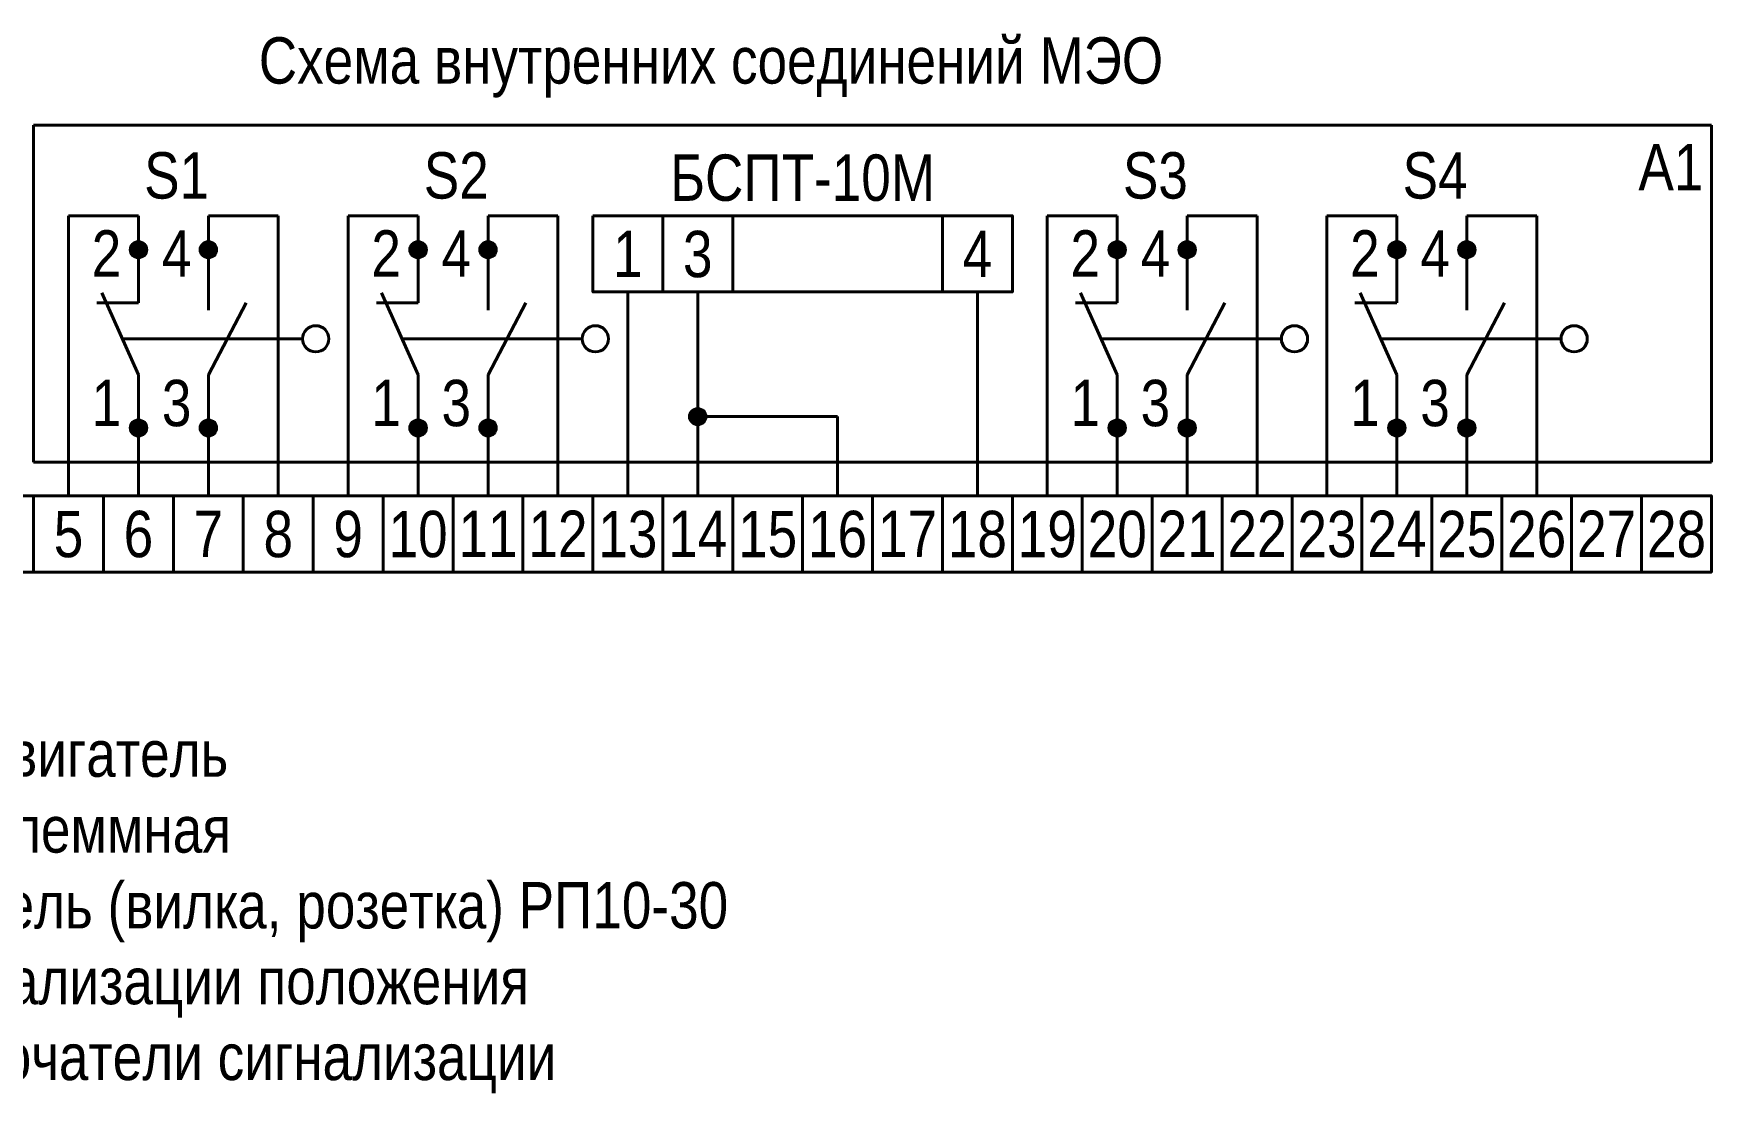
# Model space of a CAD drawing. Header units: millimetres. Extents: x -4644 to -4261, y -11677 to -11424.
# Drawn here: x -4402.2 to -4261.6, y -11513.7 to -11424.9 of the extents above; entities that cross this region are included whole.
import ezdxf

# ---------------------------------------------------------------- set-up
doc = ezdxf.new("R2010")
doc.units = ezdxf.units.MM
doc.header["$MEASUREMENT"] = 0
doc.linetypes.add('Штриховая', pattern=[2000, 1000, -1000])
doc.layers.add('info', color=7, linetype='Continuous')
doc.layers.add('info_Ном._пера__1', color=7, linetype='Continuous', lineweight=15)
doc.layers.add('info_Ном._пера__21', color=7, linetype='Continuous', lineweight=40)
doc.styles.add('СГЕНЕРИР_СТИЛЬ_1', font='ARIALN.TTF')

# ---------------------------------------------------------------- blocks, each defined once
blk = doc.blocks.new('Линия_15', base_point=(-4364.11, -11440.12))
at = {"layer": 'info', "linetype": 'Continuous', "lineweight": 0, "true_color": 0x000000}
blk.add_hatch(color=18, dxfattribs=at).paths.add_polyline_path([(-4364.86, -11442.97), (-4364.8, -11443.25), (-4364.64, -11443.5), (-4364.4, -11443.66), (-4364.11, -11443.72), (-4363.83, -11443.66), (-4363.58, -11443.5), (-4363.42, -11443.25), (-4363.36, -11442.97), (-4363.42, -11442.68), (-4363.58, -11442.44), (-4363.83, -11442.27), (-4364.11, -11442.22), (-4364.4, -11442.27), (-4364.64, -11442.44), (-4364.8, -11442.68)])
at = {"layer": 'info_Ном._пера__1', "color": 7, "linetype": 'Continuous', "lineweight": 15}
blk.add_circle((-4364.11, -11442.97), 0.75, dxfattribs=at)
at = {"layer": 'info_Ном._пера__21', "color": 7, "linetype": 'Continuous', "lineweight": 40}
blk.add_line((-4364.11, -11440.12), (-4364.11, -11442.22), dxfattribs=at)
blk = doc.blocks.new('Линия_16', base_point=(-4364.11, -11463.59))
at = {"layer": 'info', "linetype": 'Continuous', "lineweight": 0, "true_color": 0x000000}
blk.add_hatch(color=18, dxfattribs=at).paths.add_polyline_path([(-4364.86, -11457.91), (-4364.8, -11458.2), (-4364.64, -11458.44), (-4364.4, -11458.6), (-4364.11, -11458.66), (-4363.83, -11458.6), (-4363.58, -11458.44), (-4363.42, -11458.2), (-4363.36, -11457.91), (-4363.42, -11457.62), (-4363.58, -11457.38), (-4363.83, -11457.22), (-4364.11, -11457.16), (-4364.4, -11457.22), (-4364.64, -11457.38), (-4364.8, -11457.62)])
at = {"layer": 'info_Ном._пера__1', "color": 7, "linetype": 'Continuous', "lineweight": 15}
blk.add_circle((-4364.11, -11457.91), 0.75, dxfattribs=at)
at = {"layer": 'info_Ном._пера__21', "color": 7, "linetype": 'Continuous', "lineweight": 40}
blk.add_line((-4364.11, -11463.59), (-4364.11, -11458.66), dxfattribs=at)
blk = doc.blocks.new('Линия_17', base_point=(-4369.97, -11440.12))
at = {"layer": 'info', "linetype": 'Continuous', "lineweight": 0, "true_color": 0x000000}
blk.add_hatch(color=18, dxfattribs=at).paths.add_polyline_path([(-4370.72, -11442.97), (-4370.66, -11443.25), (-4370.5, -11443.5), (-4370.26, -11443.66), (-4369.97, -11443.72), (-4369.68, -11443.66), (-4369.44, -11443.5), (-4369.28, -11443.25), (-4369.22, -11442.97), (-4369.28, -11442.68), (-4369.44, -11442.44), (-4369.68, -11442.27), (-4369.97, -11442.22), (-4370.26, -11442.27), (-4370.5, -11442.44), (-4370.66, -11442.68)])
at = {"layer": 'info_Ном._пера__1', "color": 7, "linetype": 'Continuous', "lineweight": 15}
blk.add_circle((-4369.97, -11442.97), 0.75, dxfattribs=at)
at = {"layer": 'info_Ном._пера__21', "color": 7, "linetype": 'Continuous', "lineweight": 40}
blk.add_line((-4369.97, -11440.12), (-4369.97, -11442.22), dxfattribs=at)
blk = doc.blocks.new('Линия_18', base_point=(-4369.97, -11463.59))
at = {"layer": 'info', "linetype": 'Continuous', "lineweight": 0, "true_color": 0x000000}
blk.add_hatch(color=18, dxfattribs=at).paths.add_polyline_path([(-4370.72, -11457.91), (-4370.66, -11458.2), (-4370.5, -11458.44), (-4370.26, -11458.6), (-4369.97, -11458.66), (-4369.68, -11458.6), (-4369.44, -11458.44), (-4369.28, -11458.2), (-4369.22, -11457.91), (-4369.28, -11457.62), (-4369.44, -11457.38), (-4369.68, -11457.22), (-4369.97, -11457.16), (-4370.26, -11457.22), (-4370.5, -11457.38), (-4370.66, -11457.62)])
at = {"layer": 'info_Ном._пера__1', "color": 7, "linetype": 'Continuous', "lineweight": 15}
blk.add_circle((-4369.97, -11457.91), 0.75, dxfattribs=at)
at = {"layer": 'info_Ном._пера__21', "color": 7, "linetype": 'Continuous', "lineweight": 40}
blk.add_line((-4369.97, -11463.59), (-4369.97, -11458.66), dxfattribs=at)
blk = doc.blocks.new('Линия_19', base_point=(-4387.55, -11440.12))
at = {"layer": 'info', "linetype": 'Continuous', "lineweight": 0, "true_color": 0x000000}
blk.add_hatch(color=18, dxfattribs=at).paths.add_polyline_path([(-4388.3, -11442.97), (-4388.24, -11443.25), (-4388.08, -11443.5), (-4387.84, -11443.66), (-4387.55, -11443.72), (-4387.26, -11443.66), (-4387.02, -11443.5), (-4386.86, -11443.25), (-4386.8, -11442.97), (-4386.86, -11442.68), (-4387.02, -11442.44), (-4387.26, -11442.27), (-4387.55, -11442.22), (-4387.84, -11442.27), (-4388.08, -11442.44), (-4388.24, -11442.68)])
at = {"layer": 'info_Ном._пера__1', "color": 7, "linetype": 'Continuous', "lineweight": 15}
blk.add_circle((-4387.55, -11442.97), 0.75, dxfattribs=at)
at = {"layer": 'info_Ном._пера__21', "color": 7, "linetype": 'Continuous', "lineweight": 40}
blk.add_line((-4387.55, -11440.12), (-4387.55, -11442.22), dxfattribs=at)
blk = doc.blocks.new('Линия_20', base_point=(-4387.55, -11463.59))
at = {"layer": 'info', "linetype": 'Continuous', "lineweight": 0, "true_color": 0x000000}
blk.add_hatch(color=18, dxfattribs=at).paths.add_polyline_path([(-4388.3, -11457.91), (-4388.24, -11458.2), (-4388.08, -11458.44), (-4387.84, -11458.6), (-4387.55, -11458.66), (-4387.26, -11458.6), (-4387.02, -11458.44), (-4386.86, -11458.2), (-4386.8, -11457.91), (-4386.86, -11457.62), (-4387.02, -11457.38), (-4387.26, -11457.22), (-4387.55, -11457.16), (-4387.84, -11457.22), (-4388.08, -11457.38), (-4388.24, -11457.62)])
at = {"layer": 'info_Ном._пера__1', "color": 7, "linetype": 'Continuous', "lineweight": 15}
blk.add_circle((-4387.55, -11457.91), 0.75, dxfattribs=at)
at = {"layer": 'info_Ном._пера__21', "color": 7, "linetype": 'Continuous', "lineweight": 40}
blk.add_line((-4387.55, -11463.59), (-4387.55, -11458.66), dxfattribs=at)
blk = doc.blocks.new('Линия_21', base_point=(-4393.41, -11440.12))
at = {"layer": 'info', "linetype": 'Continuous', "lineweight": 0, "true_color": 0x000000}
blk.add_hatch(color=18, dxfattribs=at).paths.add_polyline_path([(-4394.16, -11442.97), (-4394.1, -11443.25), (-4393.94, -11443.5), (-4393.7, -11443.66), (-4393.41, -11443.72), (-4393.12, -11443.66), (-4392.88, -11443.5), (-4392.72, -11443.25), (-4392.66, -11442.97), (-4392.72, -11442.68), (-4392.88, -11442.44), (-4393.12, -11442.27), (-4393.41, -11442.22), (-4393.7, -11442.27), (-4393.94, -11442.44), (-4394.1, -11442.68)])
at = {"layer": 'info_Ном._пера__1', "color": 7, "linetype": 'Continuous', "lineweight": 15}
blk.add_circle((-4393.41, -11442.97), 0.75, dxfattribs=at)
at = {"layer": 'info_Ном._пера__21', "color": 7, "linetype": 'Continuous', "lineweight": 40}
blk.add_line((-4393.41, -11440.12), (-4393.41, -11442.22), dxfattribs=at)
blk = doc.blocks.new('Линия_22', base_point=(-4393.41, -11463.59))
at = {"layer": 'info', "linetype": 'Continuous', "lineweight": 0, "true_color": 0x000000}
blk.add_hatch(color=18, dxfattribs=at).paths.add_polyline_path([(-4394.16, -11457.91), (-4394.1, -11458.2), (-4393.94, -11458.44), (-4393.7, -11458.6), (-4393.41, -11458.66), (-4393.12, -11458.6), (-4392.88, -11458.44), (-4392.72, -11458.2), (-4392.66, -11457.91), (-4392.72, -11457.62), (-4392.88, -11457.38), (-4393.12, -11457.22), (-4393.41, -11457.16), (-4393.7, -11457.22), (-4393.94, -11457.38), (-4394.1, -11457.62)])
at = {"layer": 'info_Ном._пера__1', "color": 7, "linetype": 'Continuous', "lineweight": 15}
blk.add_circle((-4393.41, -11457.91), 0.75, dxfattribs=at)
at = {"layer": 'info_Ном._пера__21', "color": 7, "linetype": 'Continuous', "lineweight": 40}
blk.add_line((-4393.41, -11463.59), (-4393.41, -11458.66), dxfattribs=at)
blk = doc.blocks.new('Линия_23', base_point=(-4305.51, -11440.12))
at = {"layer": 'info', "linetype": 'Continuous', "lineweight": 0, "true_color": 0x000000}
blk.add_hatch(color=18, dxfattribs=at).paths.add_polyline_path([(-4306.26, -11442.97), (-4306.21, -11443.25), (-4306.04, -11443.5), (-4305.8, -11443.66), (-4305.51, -11443.72), (-4305.23, -11443.66), (-4304.98, -11443.5), (-4304.82, -11443.25), (-4304.76, -11442.97), (-4304.82, -11442.68), (-4304.98, -11442.44), (-4305.23, -11442.27), (-4305.51, -11442.22), (-4305.8, -11442.27), (-4306.04, -11442.44), (-4306.21, -11442.68)])
at = {"layer": 'info_Ном._пера__1', "color": 7, "linetype": 'Continuous', "lineweight": 15}
blk.add_circle((-4305.51, -11442.97), 0.75, dxfattribs=at)
at = {"layer": 'info_Ном._пера__21', "color": 7, "linetype": 'Continuous', "lineweight": 40}
blk.add_line((-4305.51, -11440.12), (-4305.51, -11442.22), dxfattribs=at)
blk = doc.blocks.new('Линия_24', base_point=(-4305.51, -11463.59))
at = {"layer": 'info', "linetype": 'Continuous', "lineweight": 0, "true_color": 0x000000}
blk.add_hatch(color=18, dxfattribs=at).paths.add_polyline_path([(-4306.26, -11457.91), (-4306.21, -11458.2), (-4306.04, -11458.44), (-4305.8, -11458.6), (-4305.51, -11458.66), (-4305.23, -11458.6), (-4304.98, -11458.44), (-4304.82, -11458.2), (-4304.76, -11457.91), (-4304.82, -11457.62), (-4304.98, -11457.38), (-4305.23, -11457.22), (-4305.51, -11457.16), (-4305.8, -11457.22), (-4306.04, -11457.38), (-4306.21, -11457.62)])
at = {"layer": 'info_Ном._пера__1', "color": 7, "linetype": 'Continuous', "lineweight": 15}
blk.add_circle((-4305.51, -11457.91), 0.75, dxfattribs=at)
at = {"layer": 'info_Ном._пера__21', "color": 7, "linetype": 'Continuous', "lineweight": 40}
blk.add_line((-4305.51, -11463.59), (-4305.51, -11458.66), dxfattribs=at)
blk = doc.blocks.new('Линия_25', base_point=(-4311.37, -11440.12))
at = {"layer": 'info', "linetype": 'Continuous', "lineweight": 0, "true_color": 0x000000}
blk.add_hatch(color=18, dxfattribs=at).paths.add_polyline_path([(-4312.12, -11442.97), (-4312.07, -11443.25), (-4311.9, -11443.5), (-4311.66, -11443.66), (-4311.37, -11443.72), (-4311.09, -11443.66), (-4310.84, -11443.5), (-4310.68, -11443.25), (-4310.62, -11442.97), (-4310.68, -11442.68), (-4310.84, -11442.44), (-4311.09, -11442.27), (-4311.37, -11442.22), (-4311.66, -11442.27), (-4311.9, -11442.44), (-4312.07, -11442.68)])
at = {"layer": 'info_Ном._пера__1', "color": 7, "linetype": 'Continuous', "lineweight": 15}
blk.add_circle((-4311.37, -11442.97), 0.75, dxfattribs=at)
at = {"layer": 'info_Ном._пера__21', "color": 7, "linetype": 'Continuous', "lineweight": 40}
blk.add_line((-4311.37, -11440.12), (-4311.37, -11442.22), dxfattribs=at)
blk = doc.blocks.new('Линия_26', base_point=(-4311.37, -11463.59))
at = {"layer": 'info', "linetype": 'Continuous', "lineweight": 0, "true_color": 0x000000}
blk.add_hatch(color=18, dxfattribs=at).paths.add_polyline_path([(-4312.12, -11457.91), (-4312.07, -11458.2), (-4311.9, -11458.44), (-4311.66, -11458.6), (-4311.37, -11458.66), (-4311.09, -11458.6), (-4310.84, -11458.44), (-4310.68, -11458.2), (-4310.62, -11457.91), (-4310.68, -11457.62), (-4310.84, -11457.38), (-4311.09, -11457.22), (-4311.37, -11457.16), (-4311.66, -11457.22), (-4311.9, -11457.38), (-4312.07, -11457.62)])
at = {"layer": 'info_Ном._пера__1', "color": 7, "linetype": 'Continuous', "lineweight": 15}
blk.add_circle((-4311.37, -11457.91), 0.75, dxfattribs=at)
at = {"layer": 'info_Ном._пера__21', "color": 7, "linetype": 'Continuous', "lineweight": 40}
blk.add_line((-4311.37, -11463.59), (-4311.37, -11458.66), dxfattribs=at)
blk = doc.blocks.new('Линия_27', base_point=(-4282.07, -11440.12))
at = {"layer": 'info', "linetype": 'Continuous', "lineweight": 0, "true_color": 0x000000}
blk.add_hatch(color=18, dxfattribs=at).paths.add_polyline_path([(-4282.82, -11442.97), (-4282.77, -11443.25), (-4282.6, -11443.5), (-4282.36, -11443.66), (-4282.07, -11443.72), (-4281.79, -11443.66), (-4281.54, -11443.5), (-4281.38, -11443.25), (-4281.32, -11442.97), (-4281.38, -11442.68), (-4281.54, -11442.44), (-4281.79, -11442.27), (-4282.07, -11442.22), (-4282.36, -11442.27), (-4282.6, -11442.44), (-4282.77, -11442.68)])
at = {"layer": 'info_Ном._пера__1', "color": 7, "linetype": 'Continuous', "lineweight": 15}
blk.add_circle((-4282.07, -11442.97), 0.75, dxfattribs=at)
at = {"layer": 'info_Ном._пера__21', "color": 7, "linetype": 'Continuous', "lineweight": 40}
blk.add_line((-4282.07, -11440.12), (-4282.07, -11442.22), dxfattribs=at)
blk = doc.blocks.new('Линия_28', base_point=(-4282.07, -11463.59))
at = {"layer": 'info', "linetype": 'Continuous', "lineweight": 0, "true_color": 0x000000}
blk.add_hatch(color=18, dxfattribs=at).paths.add_polyline_path([(-4282.82, -11457.91), (-4282.77, -11458.2), (-4282.6, -11458.44), (-4282.36, -11458.6), (-4282.07, -11458.66), (-4281.79, -11458.6), (-4281.54, -11458.44), (-4281.38, -11458.2), (-4281.32, -11457.91), (-4281.38, -11457.62), (-4281.54, -11457.38), (-4281.79, -11457.22), (-4282.07, -11457.16), (-4282.36, -11457.22), (-4282.6, -11457.38), (-4282.77, -11457.62)])
at = {"layer": 'info_Ном._пера__1', "color": 7, "linetype": 'Continuous', "lineweight": 15}
blk.add_circle((-4282.07, -11457.91), 0.75, dxfattribs=at)
at = {"layer": 'info_Ном._пера__21', "color": 7, "linetype": 'Continuous', "lineweight": 40}
blk.add_line((-4282.07, -11463.59), (-4282.07, -11458.66), dxfattribs=at)
blk = doc.blocks.new('Линия_29', base_point=(-4287.93, -11440.12))
at = {"layer": 'info', "linetype": 'Continuous', "lineweight": 0, "true_color": 0x000000}
blk.add_hatch(color=18, dxfattribs=at).paths.add_polyline_path([(-4288.68, -11442.97), (-4288.63, -11443.25), (-4288.46, -11443.5), (-4288.22, -11443.66), (-4287.93, -11443.72), (-4287.65, -11443.66), (-4287.4, -11443.5), (-4287.24, -11443.25), (-4287.18, -11442.97), (-4287.24, -11442.68), (-4287.4, -11442.44), (-4287.65, -11442.27), (-4287.93, -11442.22), (-4288.22, -11442.27), (-4288.46, -11442.44), (-4288.63, -11442.68)])
at = {"layer": 'info_Ном._пера__1', "color": 7, "linetype": 'Continuous', "lineweight": 15}
blk.add_circle((-4287.93, -11442.97), 0.75, dxfattribs=at)
at = {"layer": 'info_Ном._пера__21', "color": 7, "linetype": 'Continuous', "lineweight": 40}
blk.add_line((-4287.93, -11440.12), (-4287.93, -11442.22), dxfattribs=at)
blk = doc.blocks.new('Линия_30', base_point=(-4287.93, -11463.59))
at = {"layer": 'info', "linetype": 'Continuous', "lineweight": 0, "true_color": 0x000000}
blk.add_hatch(color=18, dxfattribs=at).paths.add_polyline_path([(-4288.68, -11457.91), (-4288.63, -11458.2), (-4288.46, -11458.44), (-4288.22, -11458.6), (-4287.93, -11458.66), (-4287.65, -11458.6), (-4287.4, -11458.44), (-4287.24, -11458.2), (-4287.18, -11457.91), (-4287.24, -11457.62), (-4287.4, -11457.38), (-4287.65, -11457.22), (-4287.93, -11457.16), (-4288.22, -11457.22), (-4288.46, -11457.38), (-4288.63, -11457.62)])
at = {"layer": 'info_Ном._пера__1', "color": 7, "linetype": 'Continuous', "lineweight": 15}
blk.add_circle((-4287.93, -11457.91), 0.75, dxfattribs=at)
at = {"layer": 'info_Ном._пера__21', "color": 7, "linetype": 'Continuous', "lineweight": 40}
blk.add_line((-4287.93, -11463.59), (-4287.93, -11458.66), dxfattribs=at)
blk = doc.blocks.new('Линия_31', base_point=(-4334.81, -11456.96))
at = {"layer": 'info', "linetype": 'Continuous', "lineweight": 0, "true_color": 0x000000}
blk.add_hatch(color=18, dxfattribs=at).paths.add_polyline_path([(-4347.28, -11456.96), (-4347.23, -11457.25), (-4347.06, -11457.49), (-4346.82, -11457.65), (-4346.53, -11457.71), (-4346.25, -11457.65), (-4346, -11457.49), (-4345.84, -11457.25), (-4345.78, -11456.96), (-4345.84, -11456.67), (-4346, -11456.43), (-4346.25, -11456.27), (-4346.53, -11456.21), (-4346.82, -11456.27), (-4347.06, -11456.43), (-4347.23, -11456.67)])
at = {"layer": 'info_Ном._пера__1', "color": 7, "linetype": 'Continuous', "lineweight": 15}
blk.add_circle((-4346.53, -11456.96), 0.75, dxfattribs=at)
at = {"layer": 'info_Ном._пера__21', "color": 7, "linetype": 'Continuous', "lineweight": 40}
blk.add_line((-4334.81, -11456.96), (-4345.78, -11456.96), dxfattribs=at)

msp = doc.modelspace()

# ---------------------------------------------------------------- linework, layer by layer
at = {"layer": 'info_Ном._пера__21', "color": 7, "linetype": 'Continuous', "lineweight": 40}
for p, q in [((-4402.2, -11460.79), (-4402.2, -11432.53)), ((-4402.2, -11432.53), (-4261.56, -11432.53)), ((-4261.56, -11432.53), (-4261.56, -11460.79)), ((-4399.27, -11463.59), (-4399.27, -11440.12)), ((-4399.27, -11440.12), (-4393.41, -11440.12)), ((-4381.69, -11440.12), (-4387.55, -11440.12)), ((-4381.69, -11463.59), (-4381.69, -11440.12)), ((-4375.83, -11463.59), (-4375.83, -11440.12)), ((-4375.83, -11440.12), (-4369.97, -11440.12)), ((-4358.25, -11440.12), (-4364.11, -11440.12)), ((-4358.25, -11463.59), (-4358.25, -11440.12)), ((-4355.32, -11440.12), (-4320.16, -11440.12)), ((-4355.32, -11446.51), (-4355.32, -11440.12)), ((-4320.16, -11440.12), (-4320.16, -11446.51)), ((-4317.23, -11463.59), (-4317.23, -11440.12)), ((-4317.23, -11440.12), (-4311.37, -11440.12)), ((-4299.65, -11440.12), (-4305.51, -11440.12)), ((-4299.65, -11463.59), (-4299.65, -11440.12)), ((-4293.79, -11463.59), (-4293.79, -11440.12)), ((-4293.79, -11440.12), (-4287.93, -11440.12)), ((-4276.21, -11440.12), (-4282.07, -11440.12)), ((-4276.21, -11463.59), (-4276.21, -11440.12)), ((-4393.41, -11442.97), (-4393.41, -11447.42)), ((-4387.55, -11442.97), (-4387.55, -11448.04)), ((-4369.97, -11442.97), (-4369.97, -11447.42)), ((-4364.11, -11442.97), (-4364.11, -11448.04)), ((-4311.37, -11442.97), (-4311.37, -11447.42)), ((-4305.51, -11442.97), (-4305.51, -11448.04)), ((-4287.93, -11442.97), (-4287.93, -11447.42)), ((-4282.07, -11442.97), (-4282.07, -11448.04)), ((-4320.16, -11446.51), (-4355.32, -11446.51)), ((-4352.39, -11463.59), (-4352.39, -11446.51)), ((-4346.53, -11463.59), (-4346.53, -11446.51)), ((-4323.09, -11463.59), (-4323.09, -11446.51)), ((-4393.41, -11447.42), (-4396.91, -11447.42)), ((-4393.41, -11453.47), (-4396.49, -11446.58)), ((-4387.55, -11453.47), (-4384.39, -11447.42)), ((-4369.97, -11447.42), (-4373.47, -11447.42)), ((-4369.97, -11453.47), (-4373.05, -11446.58)), ((-4364.11, -11453.47), (-4360.95, -11447.42)), ((-4311.37, -11447.42), (-4314.88, -11447.42)), ((-4311.37, -11453.47), (-4314.45, -11446.58)), ((-4305.51, -11453.47), (-4302.36, -11447.42)), ((-4287.93, -11447.42), (-4291.44, -11447.42)), ((-4287.93, -11453.47), (-4291.01, -11446.58)), ((-4282.07, -11453.47), (-4278.92, -11447.42)), ((-4393.41, -11457.91), (-4393.41, -11453.47)), ((-4387.55, -11457.91), (-4387.55, -11453.47)), ((-4369.97, -11457.91), (-4369.97, -11453.47)), ((-4364.11, -11457.91), (-4364.11, -11453.47)), ((-4311.37, -11457.91), (-4311.37, -11453.47)), ((-4305.51, -11457.91), (-4305.51, -11453.47)), ((-4287.93, -11457.91), (-4287.93, -11453.47)), ((-4282.07, -11457.91), (-4282.07, -11453.47)), ((-4334.81, -11463.59), (-4334.81, -11456.96)), ((-4261.56, -11460.79), (-4402.2, -11460.79)), ((-4433.26, -11463.59), (-4261.56, -11463.59)), ((-4261.56, -11463.59), (-4261.56, -11469.99)), ((-4261.56, -11469.99), (-4433.26, -11469.99))]:
    msp.add_line(p, q, dxfattribs=at)
at = {"layer": 'info_Ном._пера__21', "color": 7, "linetype": 'Штриховая', "lineweight": 40}
for p, q in [((-4394.76, -11450.44), (-4379.66, -11450.44)), ((-4371.32, -11450.44), (-4356.22, -11450.44)), ((-4312.72, -11450.44), (-4297.62, -11450.44)), ((-4289.28, -11450.44), (-4274.18, -11450.44))]:
    msp.add_line(p, q, dxfattribs=at)
at = {"layer": 'info_Ном._пера__21', "color": 7, "linetype": 'Continuous', "lineweight": 40, "flags": 128}
for points in [[(-4355.32, -11440.12), (-4349.46, -11440.12), (-4349.46, -11446.51), (-4355.32, -11446.51)], [(-4349.46, -11440.12), (-4343.6, -11440.12), (-4343.6, -11446.51), (-4349.46, -11446.51)], [(-4326.02, -11440.12), (-4320.16, -11440.12), (-4320.16, -11446.51), (-4326.02, -11446.51)], [(-4411.04, -11463.59), (-4402.2, -11463.59), (-4402.2, -11469.99), (-4411.04, -11469.99)], [(-4402.2, -11463.59), (-4396.34, -11463.59), (-4396.34, -11469.99), (-4402.2, -11469.99)], [(-4396.34, -11463.59), (-4390.48, -11463.59), (-4390.48, -11469.99), (-4396.34, -11469.99)], [(-4390.48, -11463.59), (-4384.62, -11463.59), (-4384.62, -11469.99), (-4390.48, -11469.99)], [(-4384.62, -11463.59), (-4378.76, -11463.59), (-4378.76, -11469.99), (-4384.62, -11469.99)], [(-4378.76, -11463.59), (-4372.9, -11463.59), (-4372.9, -11469.99), (-4378.76, -11469.99)], [(-4372.9, -11463.59), (-4367.04, -11463.59), (-4367.04, -11469.99), (-4372.9, -11469.99)], [(-4367.04, -11463.59), (-4361.18, -11463.59), (-4361.18, -11469.99), (-4367.04, -11469.99)], [(-4361.18, -11463.59), (-4355.32, -11463.59), (-4355.32, -11469.99), (-4361.18, -11469.99)], [(-4355.32, -11463.59), (-4349.46, -11463.59), (-4349.46, -11469.99), (-4355.32, -11469.99)], [(-4349.46, -11463.59), (-4343.6, -11463.59), (-4343.6, -11469.99), (-4349.46, -11469.99)], [(-4343.6, -11463.59), (-4337.74, -11463.59), (-4337.74, -11469.99), (-4343.6, -11469.99)], [(-4337.74, -11463.59), (-4331.88, -11463.59), (-4331.88, -11469.99), (-4337.74, -11469.99)], [(-4331.88, -11463.59), (-4326.02, -11463.59), (-4326.02, -11469.99), (-4331.88, -11469.99)], [(-4326.02, -11463.59), (-4320.16, -11463.59), (-4320.16, -11469.99), (-4326.02, -11469.99)], [(-4320.16, -11463.59), (-4314.3, -11463.59), (-4314.3, -11469.99), (-4320.16, -11469.99)], [(-4314.3, -11463.59), (-4308.44, -11463.59), (-4308.44, -11469.99), (-4314.3, -11469.99)], [(-4308.44, -11463.59), (-4302.58, -11463.59), (-4302.58, -11469.99), (-4308.44, -11469.99)], [(-4302.58, -11463.59), (-4296.72, -11463.59), (-4296.72, -11469.99), (-4302.58, -11469.99)], [(-4296.72, -11463.59), (-4290.86, -11463.59), (-4290.86, -11469.99), (-4296.72, -11469.99)], [(-4290.86, -11463.59), (-4285, -11463.59), (-4285, -11469.99), (-4290.86, -11469.99)], [(-4285, -11463.59), (-4279.14, -11463.59), (-4279.14, -11469.99), (-4285, -11469.99)], [(-4279.14, -11463.59), (-4273.28, -11463.59), (-4273.28, -11469.99), (-4279.14, -11469.99)], [(-4273.28, -11463.59), (-4267.42, -11463.59), (-4267.42, -11469.99), (-4273.28, -11469.99)], [(-4267.42, -11463.59), (-4261.56, -11463.59), (-4261.56, -11469.99), (-4267.42, -11469.99)]]:
    msp.add_lwpolyline(points, close=True, dxfattribs=at)
at = {"layer": 'info_Ном._пера__21', "color": 7, "linetype": 'Continuous', "lineweight": 40}
for centre in [(-4378.55, -11450.44), (-4355.11, -11450.44), (-4296.51, -11450.44), (-4273.07, -11450.44)]:
    msp.add_circle(centre, 1.1, dxfattribs=at)

# ---------------------------------------------------------------- block references
at = {"layer": 'info', "color": 7, "linetype": 'Continuous', "lineweight": 40}
for name, p in [('Линия_21', (-4393.41, -11440.12)), ('Линия_19', (-4387.55, -11440.12)), ('Линия_17', (-4369.97, -11440.12)), ('Линия_15', (-4364.11, -11440.12)), ('Линия_25', (-4311.37, -11440.12)), ('Линия_23', (-4305.51, -11440.12)), ('Линия_29', (-4287.93, -11440.12)), ('Линия_27', (-4282.07, -11440.12)), ('Линия_31', (-4334.81, -11456.96)), ('Линия_22', (-4393.41, -11463.59)), ('Линия_20', (-4387.55, -11463.59)), ('Линия_18', (-4369.97, -11463.59)), ('Линия_16', (-4364.11, -11463.59)), ('Линия_26', (-4311.37, -11463.59)), ('Линия_24', (-4305.51, -11463.59)), ('Линия_30', (-4287.93, -11463.59)), ('Линия_28', (-4282.07, -11463.59))]:
    msp.add_blockref(name, p, dxfattribs=at)

# ---------------------------------------------------------------- texts
at = {"layer": 'info_Ном._пера__1', "color": 7, "linetype": 'Continuous', "lineweight": 15, "char_height": 3.8848, "attachment_point": 8, "style": 'СГЕНЕРИР_СТИЛЬ_1'}
for s, insert in [('\\A1;{\\pqc;\\fArial Narrow|b0|i0|c204|p34;Схема внутренних соединений МЭО}', (-4345.42, -11430.22)), ('\\A1;{\\pqc;\\fArial Narrow|b0|i0|c204|p34;S\\fArial Narrow|b0|i0|c204|p34;1}', (-4390.21, -11438.74)), ('\\A1;{\\pqc;\\fArial Narrow|b0|i0|c204|p34;S2}', (-4366.77, -11438.74)), ('\\A1;{\\pqc;\\fArial Narrow|b0|i0|c204|p34;БСПТ-10М}', (-4337.74, -11438.93)), ('\\A1;{\\pqc;\\fArial Narrow|b0|i0|c204|p34;S\\fArial Narrow|b0|i0|c204|p34;3}', (-4308.17, -11438.74)), ('\\A1;{\\pqc;\\fArial Narrow|b0|i0|c204|p34;S\\fArial Narrow|b0|i0|c204|p34;4}', (-4284.73, -11438.74)), ('\\A1;{\\pqc;\\fArial Narrow|b0|i0|c204|p34;A1}', (-4264.96, -11437.99)), ('\\A1;{\\pqc;\\fArial Narrow|b0|i0|c204|p34;2}', (-4396.09, -11445.23)), ('\\A1;{\\pqc;\\fArial Narrow|b0|i0|c204|p34;4}', (-4390.21, -11445.23)), ('\\A1;{\\pqc;\\fArial Narrow|b0|i0|c204|p34;2}', (-4372.65, -11445.23)), ('\\A1;{\\pqc;\\fArial Narrow|b0|i0|c204|p34;4}', (-4366.77, -11445.23)), ('\\A1;{\\pqc;\\fArial Narrow|b0|i0|c204|p34;1}', (-4352.39, -11445.26)), ('\\A1;{\\pqc;\\fArial Narrow|b0|i0|c204|p34;3}', (-4346.53, -11445.33)), ('\\A1;{\\pqc;\\fArial Narrow|b0|i0|c204|p34;4}', (-4323.09, -11445.26)), ('\\A1;{\\pqc;\\fArial Narrow|b0|i0|c204|p34;2}', (-4314.05, -11445.23)), ('\\A1;{\\pqc;\\fArial Narrow|b0|i0|c204|p34;4}', (-4308.17, -11445.23)), ('\\A1;{\\pqc;\\fArial Narrow|b0|i0|c204|p34;2}', (-4290.61, -11445.23)), ('\\A1;{\\pqc;\\fArial Narrow|b0|i0|c204|p34;4}', (-4284.73, -11445.23)), ('\\A1;{\\pqc;\\fArial Narrow|b0|i0|c204|p34;1}', (-4396.09, -11457.75)), ('\\A1;{\\pqc;\\fArial Narrow|b0|i0|c204|p34;3}', (-4390.21, -11457.82)), ('\\A1;{\\pqc;\\fArial Narrow|b0|i0|c204|p34;1}', (-4372.65, -11457.75)), ('\\A1;{\\pqc;\\fArial Narrow|b0|i0|c204|p34;3}', (-4366.77, -11457.82)), ('\\A1;{\\pqc;\\fArial Narrow|b0|i0|c204|p34;1}', (-4314.05, -11457.75)), ('\\A1;{\\pqc;\\fArial Narrow|b0|i0|c204|p34;3}', (-4308.17, -11457.82)), ('\\A1;{\\pqc;\\fArial Narrow|b0|i0|c204|p34;1}', (-4290.61, -11457.75)), ('\\A1;{\\pqc;\\fArial Narrow|b0|i0|c204|p34;3}', (-4284.73, -11457.82)), ('\\A1;{\\pqc;\\fArial Narrow|b0|i0|c204|p34;5}', (-4399.27, -11468.8)), ('\\A1;{\\pqc;\\fArial Narrow|b0|i0|c204|p34;6}', (-4393.41, -11468.8)), ('\\A1;{\\pqc;\\fArial Narrow|b0|i0|c204|p34;7}', (-4387.55, -11468.73)), ('\\A1;{\\pqc;\\fArial Narrow|b0|i0|c204|p34;8}', (-4381.69, -11468.8)), ('\\A1;{\\pqc;\\fArial Narrow|b0|i0|c204|p34;9}', (-4375.83, -11468.8)), ('\\A1;{\\pqc;\\fArial Narrow|b0|i0|c204|p34;10}', (-4369.97, -11468.8)), ('\\A1;{\\pqc;\\fArial Narrow|b0|i0|c204|p34;1\\fArial Narrow|b0|i0|c204|p34;1}', (-4364.11, -11468.73)), ('\\A1;{\\pqc;\\fArial Narrow|b0|i0|c204|p34;12}', (-4358.25, -11468.73)), ('\\A1;{\\pqc;\\fArial Narrow|b0|i0|c204|p34;13}', (-4352.39, -11468.8)), ('\\A1;{\\pqc;\\fArial Narrow|b0|i0|c204|p34;14}', (-4346.53, -11468.73)), ('\\A1;{\\pqc;\\fArial Narrow|b0|i0|c204|p34;15}', (-4340.67, -11468.8)), ('\\A1;{\\pqc;\\fArial Narrow|b0|i0|c204|p34;16}', (-4334.81, -11468.8)), ('\\A1;{\\pqc;\\fArial Narrow|b0|i0|c204|p34;17}', (-4328.95, -11468.73)), ('\\A1;{\\pqc;\\fArial Narrow|b0|i0|c204|p34;18}', (-4323.09, -11468.8)), ('\\A1;{\\pqc;\\fArial Narrow|b0|i0|c204|p34;19}', (-4317.23, -11468.8)), ('\\A1;{\\pqc;\\fArial Narrow|b0|i0|c204|p34;20}', (-4311.37, -11468.8)), ('\\A1;{\\pqc;\\fArial Narrow|b0|i0|c204|p34;21}', (-4305.51, -11468.73)), ('\\A1;{\\pqc;\\fArial Narrow|b0|i0|c204|p34;22}', (-4299.65, -11468.73)), ('\\A1;{\\pqc;\\fArial Narrow|b0|i0|c204|p34;23}', (-4293.79, -11468.8)), ('\\A1;{\\pqc;\\fArial Narrow|b0|i0|c204|p34;2\\fArial Narrow|b0|i0|c204|p34;4}', (-4287.93, -11468.73)), ('\\A1;{\\pqc;\\fArial Narrow|b0|i0|c204|p34;25}', (-4282.07, -11468.8)), ('\\A1;{\\pqc;\\fArial Narrow|b0|i0|c204|p34;26}', (-4276.21, -11468.8)), ('\\A1;{\\pqc;\\fArial Narrow|b0|i0|c204|p34;27}', (-4270.35, -11468.73)), ('\\A1;{\\pqc;\\fArial Narrow|b0|i0|c204|p34;28}', (-4264.49, -11468.8))]:
    msp.add_mtext(s, dxfattribs=dict(at, insert=insert))
at = {"layer": 'info_Ном._пера__1', "color": 7, "linetype": 'Continuous', "lineweight": 15, "insert": (-4433.26, -11483.27), "char_height": 3.88481, "attachment_point": 1, "line_spacing_factor": 0.98131, "style": 'СГЕНЕРИР_СТИЛЬ_1'}
msp.add_mtext('\\A1;{\\pql;\\fArial Narrow|b0|i0|c204|p34;М1\\fArial Narrow|b0|i0|c204|p34; \\fArial Narrow|b0|i0|c204|p34;-\\fArial Narrow|b0|i0|c204|p34; \\fArial Narrow|b0|i0|c204|p34;электродвигатель\\P\\pql;\\fArial Narrow|b0|i0|c204|p34;Х1 - колодка клеммная\\P\\pql;\\fArial Narrow|b0|i0|c204|p34;Х2 - соединитель (вилка, розетка) РП10-30\\P\\pql;\\fArial Narrow|b0|i0|c204|p34;А1 - блок сигнализации положения\\P\\pql;\\fArial Narrow|b0|i0|c204|p34;S1..S4 - выключатели сигнализации}', dxfattribs=at)

doc.saveas('drawing.dxf')
